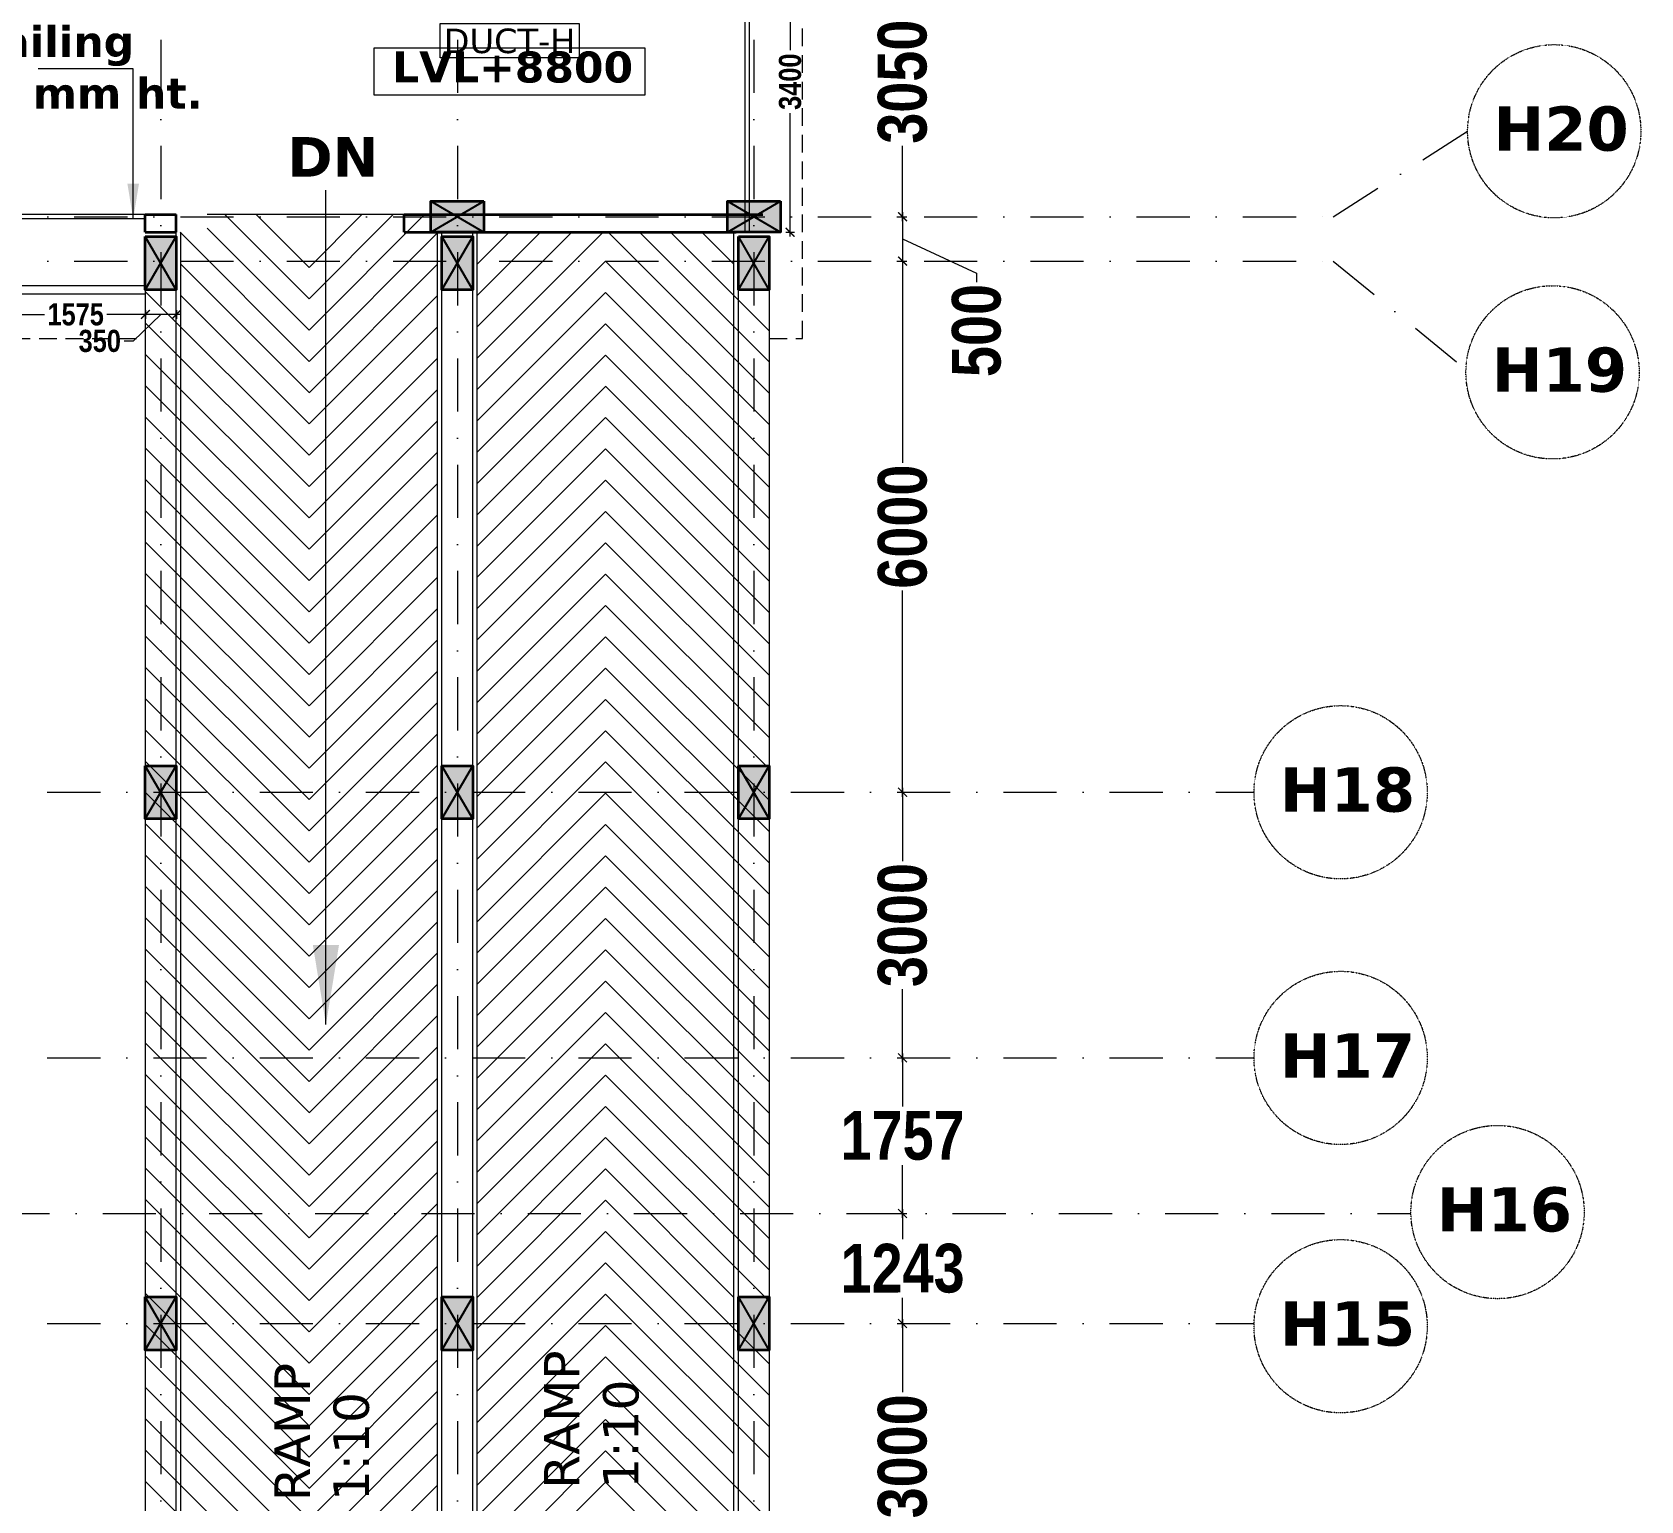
# Model space of a CAD drawing. Header units: millimetres. Extents: x -3092155 to 4513934, y -12317808 to 1850003.
# Drawn here: x -381138 to -362965, y -5541338 to -5524752 of the extents above; entities that cross this region are included whole.
import ezdxf

# ---------------------------------------------------------------- set-up
doc = ezdxf.new("R2010")
doc.units = ezdxf.units.MM
doc.header["$LTSCALE"] = 2
doc.header["$MEASUREMENT"] = 0
doc.header["$PDMODE"] = 34
doc.header["$PDSIZE"] = 500
doc.linetypes.add('DASHDOT', pattern=[1, 0.5, -0.25, 0, -0.25])
doc.linetypes.add('DASHED2', pattern=[0.375, 0.25, -0.125])
for name, color, linetype, lineweight, true_color in [('AEROW', 7, 'Continuous', 15, 0x0d0d0d), ('DOT', 7, 'DASHED2', 0, 0x89067c), ('duct text', 7, 'Continuous', 5, 0x30182a)]:
    doc.layers.add(name, color=color, linetype=linetype, lineweight=lineweight, true_color=true_color)
for name, color, linetype, lineweight in [('coloumn', 10, 'Continuous', 35), ('cornice', 12, 'Continuous', 25), ('D DIM', 250, 'Continuous', 9), ('DUCT', 37, 'Continuous', 35), ('GRID', 251, 'DASHDOT', 5), ('Layer1', 251, 'Continuous', 0), ('RAILING', 47, 'Continuous', 13), ('RAMP', 253, 'Continuous', 9), ('SILL', 74, 'Continuous', 9), ('ST TEXT', 251, 'DASHDOT', 5), ('TEXT', 7, 'Continuous', 13)]:
    doc.layers.add(name, color=color, linetype=linetype, lineweight=lineweight)
doc.styles.add('COLOUMNN DIM', font='ARIALNB.TTF', dxfattribs={"height": 550})
doc.styles.add('INNER DIM', font='ARIALNB.TTF', dxfattribs={"height": 250})
doc.styles.add('style2', font='verdana.ttf')
doc.dimstyles.new('external final', dxfattribs={"dimscale": 0, "dimtxt": 250, "dimasz": 100, "dimexe": 50, "dimexo": 50, "dimgap": 50, "dimtad": 0, "dimdec": 0, "dimzin": 0, "dimdsep": 46, "dimtxsty": 'INNER DIM', "dimblk": 'ARCHTICK', "dimcen": 100, "dimdle": 50, "dimclrd": 256, "dimclre": 256, "dimclrt": 256, "dimadec": 0, "dimazin": 0, "dimtfac": 1, "dimtdec": 0, "dimtix": 1, "dimtmove": 1, "dimatfit": 3, "dimfxl": 50, "dimfxlon": 1, "dimtolj": 1, "dimtzin": 0, "dimlwd": -1, "dimlwe": -1, "dimarcsym": 1})
doc.dimstyles.new('INNER DIM', dxfattribs={"dimscale": 0, "dimtxt": 250, "dimasz": 100, "dimexe": 50, "dimexo": 50, "dimgap": 50, "dimtad": 0, "dimdec": 0, "dimzin": 0, "dimdsep": 46, "dimtxsty": 'INNER DIM', "dimblk": 'ARCHTICK', "dimcen": 100, "dimdle": 50, "dimclrd": 256, "dimclre": 256, "dimclrt": 256, "dimadec": 0, "dimazin": 0, "dimtfac": 1, "dimtdec": 0, "dimtix": 1, "dimtmove": 2, "dimatfit": 3, "dimfxl": 50, "dimfxlon": 1, "dimtolj": 1, "dimtzin": 0, "dimlwd": -1, "dimlwe": -1, "dimarcsym": 1})

# ---------------------------------------------------------------- blocks, each defined once
blk = doc.blocks.new('_ArchTick')
at = {"color": 0, "linetype": 'ByBlock', "const_width": 0.15}
blk.add_lwpolyline([(-0.5, -0.5), (0.5, 0.5)], dxfattribs=at)
blk = doc.blocks.new('*D220')
at = {"layer": 'D DIM', "ltscale": 100, "transparency": 16777216}
for p, q in [((-372625, -5523611), (-372525, -5523611)), ((-372575, -5523561), (-372575, -5524955)), ((-372575, -5527061), (-372575, -5525667)), ((-372625, -5527011), (-372525, -5527011))]:
    blk.add_line(p, q, dxfattribs=at)
at = {"layer": 'Defpoints', "color": 0, "lineweight": 50, "ltscale": 100, "transparency": 16777216}
for p in [(-373033, -5523611), (-373033, -5527011), (-372575, -5527011)]:
    blk.add_point(p, dxfattribs=at)
at = {"layer": 'D DIM', "ltscale": 100, "transparency": 16777216, "xscale": 100, "yscale": 100, "zscale": 100}
for p, rotation in [((-372575, -5523611), 90), ((-372575, -5527011), 270)]:
    blk.add_blockref('_ArchTick', p, dxfattribs=dict(at, rotation=rotation))
at = {"layer": 'D DIM', "ltscale": 100, "transparency": 16777216, "insert": (-372575, -5525311), "char_height": 250, "attachment_point": 5, "rotation": 90, "style": 'INNER DIM'}
blk.add_mtext('\\A1;3400', dxfattribs=at)
blk = doc.blocks.new('*D221')
at = {"layer": 'D DIM', "ltscale": 100, "transparency": 16777216}
for p, q in [((-379859, -5527890), (-379859, -5527990)), ((-379509, -5527890), (-379509, -5527990)), ((-379684, -5527940), (-379997, -5528240)), ((-379459, -5527940), (-379909, -5527940)), ((-379997, -5528240), (-380097, -5528240))]:
    blk.add_line(p, q, dxfattribs=at)
at = {"layer": 'Defpoints', "color": 0, "lineweight": 50, "ltscale": 100, "transparency": 16777216}
for p in [(-379859, -5527061), (-379509, -5527061), (-379859, -5527940)]:
    blk.add_point(p, dxfattribs=at)
at = {"layer": 'D DIM', "ltscale": 100, "transparency": 16777216, "xscale": 100, "yscale": 100, "zscale": 100, "rotation": 180}
blk.add_blockref('_ArchTick', (-379859, -5527940), dxfattribs=at)
at = {"layer": 'D DIM', "ltscale": 100, "transparency": 16777216, "xscale": 100, "yscale": 100, "zscale": 100}
blk.add_blockref('_ArchTick', (-379509, -5527940), dxfattribs=at)
at = {"layer": 'D DIM', "ltscale": 100, "transparency": 16777216, "insert": (-380374, -5528240), "char_height": 250, "attachment_point": 5, "style": 'INNER DIM'}
blk.add_mtext('\\A1;350', dxfattribs=at)
blk = doc.blocks.new('*D222')
at = {"layer": 'D DIM', "ltscale": 100, "transparency": 16777216}
for p, q in [((-381434, -5527890), (-381434, -5527990)), ((-379859, -5527890), (-379859, -5527990)), ((-381484, -5527940), (-380999, -5527940)), ((-379809, -5527940), (-380294, -5527940))]:
    blk.add_line(p, q, dxfattribs=at)
at = {"layer": 'Defpoints', "color": 0, "lineweight": 50, "ltscale": 100, "transparency": 16777216}
for p in [(-379859, -5527061), (-381434, -5527611), (-381434, -5527940)]:
    blk.add_point(p, dxfattribs=at)
at = {"layer": 'D DIM', "ltscale": 100, "transparency": 16777216, "xscale": 100, "yscale": 100, "zscale": 100, "rotation": 180}
blk.add_blockref('_ArchTick', (-381434, -5527940), dxfattribs=at)
at = {"layer": 'D DIM', "ltscale": 100, "transparency": 16777216, "xscale": 100, "yscale": 100, "zscale": 100}
blk.add_blockref('_ArchTick', (-379859, -5527940), dxfattribs=at)
at = {"layer": 'D DIM', "ltscale": 100, "transparency": 16777216, "insert": (-380646, -5527940), "char_height": 250, "attachment_point": 5, "style": 'INNER DIM'}
blk.add_mtext('\\A1;1575', dxfattribs=at)
blk = doc.blocks.new('*D1020')
at = {"layer": 'D DIM', "ltscale": 100, "transparency": 16777216}
for p, q in [((-371305, -5523736), (-371305, -5524588)), ((-371355, -5523786), (-371255, -5523786)), ((-371305, -5526886), (-371305, -5526035)), ((-371355, -5526836), (-371255, -5526836))]:
    blk.add_line(p, q, dxfattribs=at)
at = {"layer": 'Defpoints', "color": 0, "lineweight": 50, "ltscale": 100, "transparency": 16777216}
for p in [(-373034, -5523786), (-372094, -5526836), (-371305, -5526836)]:
    blk.add_point(p, dxfattribs=at)
at = {"layer": 'D DIM', "ltscale": 100, "transparency": 16777216, "xscale": 100, "yscale": 100, "zscale": 100}
for p, rotation in [((-371305, -5523786), 90), ((-371305, -5526836), 270)]:
    blk.add_blockref('_ArchTick', p, dxfattribs=dict(at, rotation=rotation))
at = {"layer": 'D DIM', "ltscale": 100, "transparency": 16777216, "insert": (-371305, -5525311), "char_height": 550, "attachment_point": 5, "rotation": 90, "style": 'COLOUMNN DIM'}
blk.add_mtext('\\A1;3050', dxfattribs=at)
blk = doc.blocks.new('*D1021')
at = {"layer": 'D DIM', "ltscale": 100, "transparency": 16777216}
for p, q in [((-371305, -5526786), (-371305, -5527386)), ((-371355, -5526836), (-371255, -5526836)), ((-371305, -5527086), (-370469, -5527475)), ((-371355, -5527336), (-371255, -5527336)), ((-370469, -5527475), (-370469, -5527575))]:
    blk.add_line(p, q, dxfattribs=at)
at = {"layer": 'Defpoints', "color": 0, "lineweight": 50, "ltscale": 100, "transparency": 16777216}
for p in [(-372094, -5526836), (-372212, -5527336), (-371305, -5527336)]:
    blk.add_point(p, dxfattribs=at)
at = {"layer": 'D DIM', "ltscale": 100, "transparency": 16777216, "xscale": 100, "yscale": 100, "zscale": 100}
for p, rotation in [((-371305, -5526836), 90), ((-371305, -5527336), 270)]:
    blk.add_blockref('_ArchTick', p, dxfattribs=dict(at, rotation=rotation))
at = {"layer": 'D DIM', "ltscale": 100, "transparency": 16777216, "insert": (-370469, -5528121), "char_height": 550, "attachment_point": 5, "rotation": 90, "style": 'COLOUMNN DIM'}
blk.add_mtext('\\A1;500', dxfattribs=at)
blk = doc.blocks.new('*D1022')
at = {"layer": 'D DIM', "ltscale": 100, "transparency": 16777216}
for p, q in [((-371355, -5527336), (-371255, -5527336)), ((-371305, -5527286), (-371305, -5529614)), ((-371305, -5533386), (-371305, -5531058)), ((-371355, -5533336), (-371255, -5533336))]:
    blk.add_line(p, q, dxfattribs=at)
at = {"layer": 'Defpoints', "color": 0, "lineweight": 50, "ltscale": 100, "transparency": 16777216}
for p in [(-371956, -5527336), (-372157, -5533336), (-371305, -5533336)]:
    blk.add_point(p, dxfattribs=at)
at = {"layer": 'D DIM', "ltscale": 100, "transparency": 16777216, "xscale": 100, "yscale": 100, "zscale": 100}
for p, rotation in [((-371305, -5527336), 90), ((-371305, -5533336), 270)]:
    blk.add_blockref('_ArchTick', p, dxfattribs=dict(at, rotation=rotation))
at = {"layer": 'D DIM', "ltscale": 100, "transparency": 16777216, "insert": (-371305, -5530336), "char_height": 550, "attachment_point": 5, "rotation": 90, "style": 'COLOUMNN DIM'}
blk.add_mtext('\\A1;6000', dxfattribs=at)
blk = doc.blocks.new('*D1023')
at = {"layer": 'D DIM', "ltscale": 100, "transparency": 16777216}
for p, q in [((-371355, -5533336), (-371255, -5533336)), ((-371305, -5533286), (-371305, -5534113)), ((-371305, -5536386), (-371305, -5535560)), ((-371355, -5536336), (-371255, -5536336))]:
    blk.add_line(p, q, dxfattribs=at)
at = {"layer": 'Defpoints', "color": 0, "lineweight": 50, "ltscale": 100, "transparency": 16777216}
for p in [(-372157, -5533336), (-372238, -5536336), (-371305, -5536336)]:
    blk.add_point(p, dxfattribs=at)
at = {"layer": 'D DIM', "ltscale": 100, "transparency": 16777216, "xscale": 100, "yscale": 100, "zscale": 100}
for p, rotation in [((-371305, -5533336), 90), ((-371305, -5536336), 270)]:
    blk.add_blockref('_ArchTick', p, dxfattribs=dict(at, rotation=rotation))
at = {"layer": 'D DIM', "ltscale": 100, "transparency": 16777216, "insert": (-371305, -5534836), "char_height": 550, "attachment_point": 5, "rotation": 90, "style": 'COLOUMNN DIM'}
blk.add_mtext('\\A1;3000', dxfattribs=at)
blk = doc.blocks.new('*D1024')
at = {"layer": 'D DIM', "ltscale": 100, "transparency": 16777216}
for p, q in [((-371355, -5538094), (-371255, -5538094)), ((-371305, -5538044), (-371305, -5538384)), ((-371305, -5539386), (-371305, -5539046)), ((-371355, -5539336), (-371255, -5539336))]:
    blk.add_line(p, q, dxfattribs=at)
at = {"layer": 'Defpoints', "color": 0, "lineweight": 50, "ltscale": 100, "transparency": 16777216}
for p in [(-371805, -5538094), (-373159, -5539336), (-371305, -5539336)]:
    blk.add_point(p, dxfattribs=at)
at = {"layer": 'D DIM', "ltscale": 100, "transparency": 16777216, "xscale": 100, "yscale": 100, "zscale": 100}
for p, rotation in [((-371305, -5538094), 90), ((-371305, -5539336), 270)]:
    blk.add_blockref('_ArchTick', p, dxfattribs=dict(at, rotation=rotation))
at = {"layer": 'D DIM', "ltscale": 100, "transparency": 16777216, "insert": (-371305, -5538715), "char_height": 550, "attachment_point": 5, "rotation": 0.1, "style": 'COLOUMNN DIM'}
blk.add_mtext('\\A1;1243', dxfattribs=at)
blk = doc.blocks.new('*D1025')
at = {"layer": 'D DIM', "ltscale": 100, "transparency": 16777216}
for p, q in [((-371355, -5539336), (-371255, -5539336)), ((-371305, -5539286), (-371305, -5540113)), ((-371305, -5542386), (-371305, -5541560)), ((-371355, -5542336), (-371255, -5542336))]:
    blk.add_line(p, q, dxfattribs=at)
at = {"layer": 'Defpoints', "color": 0, "lineweight": 50, "ltscale": 100, "transparency": 16777216}
for p in [(-371943, -5539336), (-373159, -5542336), (-371305, -5542336)]:
    blk.add_point(p, dxfattribs=at)
at = {"layer": 'D DIM', "ltscale": 100, "transparency": 16777216, "xscale": 100, "yscale": 100, "zscale": 100}
for p, rotation in [((-371305, -5539336), 90), ((-371305, -5542336), 270)]:
    blk.add_blockref('_ArchTick', p, dxfattribs=dict(at, rotation=rotation))
at = {"layer": 'D DIM', "ltscale": 100, "transparency": 16777216, "insert": (-371305, -5540836), "char_height": 550, "attachment_point": 5, "rotation": 90, "style": 'COLOUMNN DIM'}
blk.add_mtext('\\A1;3000', dxfattribs=at)
blk = doc.blocks.new('*D1037')
at = {"layer": 'D DIM', "ltscale": 100, "transparency": 16777216}
for p, q in [((-371355, -5536336), (-371255, -5536336)), ((-371305, -5536286), (-371305, -5536884)), ((-371305, -5538144), (-371305, -5537546)), ((-371355, -5538094), (-371255, -5538094))]:
    blk.add_line(p, q, dxfattribs=at)
at = {"layer": 'Defpoints', "color": 0, "lineweight": 50, "ltscale": 100, "transparency": 16777216}
for p in [(-371596, -5536336), (-371305, -5536336), (-372066, -5538094)]:
    blk.add_point(p, dxfattribs=at)
at = {"layer": 'D DIM', "ltscale": 100, "transparency": 16777216, "xscale": 100, "yscale": 100, "zscale": 100}
for p, rotation in [((-371305, -5536336), 90), ((-371305, -5538094), 270)]:
    blk.add_blockref('_ArchTick', p, dxfattribs=dict(at, rotation=rotation))
at = {"layer": 'D DIM', "ltscale": 100, "transparency": 16777216, "insert": (-371305, -5537215), "char_height": 550, "attachment_point": 5, "rotation": 0.1, "style": 'COLOUMNN DIM'}
blk.add_mtext('\\A1;1757', dxfattribs=at)
blk = doc.blocks.new('S.F')
at = {"layer": 'coloumn', "ltscale": 100}
for points in [[(109635, -5834856), (109635, -5835206), (109035, -5835206), (109035, -5834856)], [(112986, -5834856), (112986, -5835206), (112386, -5835206), (112386, -5834856)], [(105810, -5835256), (106160, -5835256), (106160, -5835856), (105810, -5835856)], [(109160, -5835256), (109510, -5835256), (109510, -5835856), (109160, -5835856)], [(112510, -5835256), (112860, -5835256), (112860, -5835856), (112510, -5835856)], [(105810, -5841231), (106160, -5841231), (106160, -5841831), (105810, -5841831)], [(109160, -5841231), (109510, -5841231), (109510, -5841831), (109160, -5841831)], [(112510, -5841231), (112860, -5841231), (112860, -5841831), (112510, -5841831)], [(105810, -5847231), (106160, -5847231), (106160, -5847831), (105810, -5847831)], [(109160, -5847231), (109510, -5847231), (109510, -5847831), (109160, -5847831)], [(112510, -5847231), (112860, -5847231), (112860, -5847831), (112510, -5847831)]]:
    blk.add_hatch(color=256, dxfattribs=at).paths.add_polyline_path(points)
at = {"layer": 'coloumn', "lineweight": 25, "ltscale": 100}
for p, q in [((109035, -5835206), (109635, -5834856)), ((109035, -5834856), (109635, -5835206)), ((112386, -5835206), (112986, -5834856)), ((112386, -5834856), (112986, -5835206)), ((106160, -5835856), (105810, -5835256)), ((105810, -5835856), (106160, -5835256)), ((109510, -5835856), (109160, -5835256)), ((109160, -5835856), (109510, -5835256)), ((112860, -5835856), (112510, -5835256)), ((112510, -5835856), (112860, -5835256)), ((106160, -5841831), (105810, -5841231)), ((105810, -5841831), (106160, -5841231)), ((109510, -5841831), (109160, -5841231)), ((109160, -5841831), (109510, -5841231)), ((112860, -5841831), (112510, -5841231)), ((112510, -5841831), (112860, -5841231)), ((106160, -5847831), (105810, -5847231)), ((105810, -5847831), (106160, -5847231)), ((109510, -5847831), (109160, -5847231)), ((109160, -5847831), (109510, -5847231)), ((112860, -5847831), (112510, -5847231)), ((112510, -5847831), (112860, -5847231))]:
    blk.add_line(p, q, dxfattribs=at)
at = {"layer": 'coloumn', "ltscale": 100}
for points in [[(109635, -5834856), (109635, -5835206), (109035, -5835206), (109035, -5834856)], [(112986, -5834856), (112986, -5835206), (112386, -5835206), (112386, -5834856)], [(105810, -5835256), (106160, -5835256), (106160, -5835856), (105810, -5835856)], [(109160, -5835256), (109510, -5835256), (109510, -5835856), (109160, -5835856)], [(112510, -5835256), (112860, -5835256), (112860, -5835856), (112510, -5835856)], [(105810, -5841231), (106160, -5841231), (106160, -5841831), (105810, -5841831)], [(109160, -5841231), (109510, -5841231), (109510, -5841831), (109160, -5841831)], [(112510, -5841231), (112860, -5841231), (112860, -5841831), (112510, -5841831)], [(105810, -5847231), (106160, -5847231), (106160, -5847831), (105810, -5847831)], [(109160, -5847231), (109510, -5847231), (109510, -5847831), (109160, -5847831)], [(112510, -5847231), (112860, -5847231), (112860, -5847831), (112510, -5847831)]]:
    blk.add_lwpolyline(points, close=True, dxfattribs=at)
blk = doc.blocks.new('hyh')
at = {"layer": 'duct text', "ltscale": 0.1}
blk.add_lwpolyline([(-113275, -5568645), (-111702, -5568645), (-111702, -5569031), (-113275, -5569031)], close=True, dxfattribs=at)
at = {"layer": 'duct text', "ltscale": 0.1, "insert": (-112490, -5568842), "char_height": 276.64, "width": 1547.24, "attachment_point": 5, "style": 'style2'}
blk.add_mtext('\\pt3043;DUCT-H', dxfattribs=at)

msp = doc.modelspace()

# ---------------------------------------------------------------- linework, layer by layer
at = {"layer": 'DOT', "ltscale": 400}
for p, q in [((-372434.3, -5528211.2), (-372434.3, -5523011.2)), ((-392759.3, -5528211.2), (-379859.3, -5528211.2)), ((-372809.3, -5528211.2), (-372434.3, -5528211.2))]:
    msp.add_line(p, q, dxfattribs=at)
at = {"layer": 'DOT', "linetype": 'Continuous', "ltscale": 400}
msp.add_line((-393359.3, -5527611.2), (-379859.7, -5527611.2), dxfattribs=at)
at = {"layer": 'DUCT', "ltscale": 100}
for p, q in [((-379859.3, -5526811.2), (-379509.3, -5526811.2)), ((-379859.3, -5527011.2), (-379859.3, -5526811.2)), ((-379759.3, -5526811.2), (-379659.3, -5526811.2)), ((-379509.3, -5527011.2), (-379509.3, -5526811.2)), ((-376934.3, -5526811.2), (-376159.3, -5526811.2)), ((-376934.3, -5527011.2), (-376934.3, -5526811.2)), ((-376159.3, -5526811.2), (-372883.9, -5526811.2)), ((-379859.3, -5527011.2), (-379509.3, -5527011.2)), ((-376934.3, -5527011.2), (-373184.3, -5527011.2))]:
    msp.add_line(p, q, dxfattribs=at)
at = {"layer": 'GRID', "color": 5, "ltscale": 600}
for p, q in [((-379683.9, -5499634.4), (-379683.9, -5584428.2)), ((-376333.9, -5499634.4), (-376333.9, -5584428.2)), ((-372983.9, -5499634.4), (-372983.9, -5584428.2))]:
    msp.add_line(p, q, dxfattribs=at)
at = {"layer": 'GRID', "color": 6, "ltscale": 600}
for p, q in [((-366440.5, -5526836.2), (-364921.7, -5525870.8)), ((-461068.2, -5526836.2), (-366440.7, -5526836.2)), ((-461068.2, -5527336.2), (-366440.7, -5527336.2)), ((-366440.5, -5527336.2), (-364939.9, -5528563.3)), ((-460173.8, -5533336.2), (-367334.4, -5533336.2)), ((-460173.8, -5536336.2), (-367334.4, -5536336.2)), ((-461946.7, -5538093.6), (-365561.9, -5538093.6)), ((-460173.8, -5539336.2), (-367334.4, -5539336.2))]:
    msp.add_line(p, q, dxfattribs=at)
at = {"layer": 'Layer1', "ltscale": 100}
msp.add_lwpolyline([(-374213.5, -5524933.3), (-377276.1, -5524933.3), (-377276.1, -5525460.4), (-374213.5, -5525460.4)], close=True, dxfattribs=at)
at = {"layer": 'RAILING', "ltscale": 100}
for p, q in [((-373084.3, -5527011.2), (-373084.3, -5523661.2)), ((-373034.3, -5527011.2), (-373034.3, -5523611.2)), ((-379859.3, -5526811.2), (-381434.3, -5526811.2)), ((-379859.3, -5526861.2), (-381434.3, -5526861.2)), ((-379509.3, -5551636.2), (-379509.3, -5527011.2)), ((-379459.3, -5551586.2), (-379459.3, -5527011.2)), ((-376559.3, -5548686.2), (-376559.4, -5527011.2)), ((-376509.3, -5548636.2), (-376509.4, -5527011.2)), ((-376159.3, -5548636.2), (-376159.3, -5527011.2)), ((-376109.3, -5548686.2), (-376109.3, -5527011.2)), ((-373209.3, -5551586.2), (-373209.3, -5527011.2)), ((-373159.3, -5551636.2), (-373159.3, -5527061.2))]:
    msp.add_line(p, q, dxfattribs=at)
at = {"layer": 'RAMP', "ltscale": 100}
for p, q in [((-376634.3, -5526811.2), (-379159.3, -5526811.2)), ((-378009.3, -5527762.1), (-378960.2, -5526811.2)), ((-378009.3, -5527408.5), (-378606.6, -5526811.2)), ((-378009.3, -5528115.9), (-376704.6, -5526811.2)), ((-378009.3, -5527762.3), (-377058.2, -5526811.2)), ((-378009.3, -5527408.8), (-377411.7, -5526811.2)), ((-378009.3, -5528115.6), (-379159.3, -5526965.6)), ((-378009.3, -5528469.2), (-379467.3, -5527011.2)), ((-378009.3, -5528469.4), (-376559.3, -5527019.4)), ((-376109.3, -5528433.6), (-374686.8, -5527011.2)), ((-376109.3, -5528080.1), (-375040.4, -5527011.2)), ((-376109.3, -5527726.5), (-375394, -5527011.2)), ((-376109.3, -5527373), (-375747.5, -5527011.2)), ((-372809.3, -5528833.7), (-374631.8, -5527011.2)), ((-372809.3, -5528480.1), (-374278.2, -5527011.2)), ((-372809.3, -5528126.6), (-373924.7, -5527011.2)), ((-373209.3, -5527373), (-373571.1, -5527011.2)), ((-378009.3, -5528822.7), (-379459.3, -5527372.7)), ((-378009.3, -5528823), (-376559.3, -5527373)), ((-376109.3, -5528787.2), (-374659.3, -5527337.2)), ((-372809.3, -5529187.2), (-374659.3, -5527337.2)), ((-379859.3, -5527661.2), (-379859.3, -5551061.2)), ((-378009.3, -5529529.8), (-379859.3, -5527679.8)), ((-378009.3, -5529176.3), (-379459.3, -5527726.3)), ((-378009.3, -5529176.6), (-376559.3, -5527726.6)), ((-376109.3, -5529140.7), (-374659.3, -5527690.8)), ((-372809.3, -5529540.8), (-374659.3, -5527690.8)), ((-372809.3, -5551061.2), (-372809.3, -5527661.2)), ((-378009.3, -5529883.4), (-379859.3, -5528033.4)), ((-378009.3, -5529530.1), (-376559.3, -5528080.1)), ((-376109.3, -5529494.3), (-374659.3, -5528044.3)), ((-372809.3, -5529894.3), (-374659.3, -5528044.3)), ((-378009.3, -5530236.9), (-379859.3, -5528386.9)), ((-378009.3, -5529883.7), (-376559.3, -5528433.7)), ((-376109.3, -5529847.8), (-374659.3, -5528397.9)), ((-372809.3, -5530247.9), (-374659.3, -5528397.9)), ((-378009.3, -5530590.5), (-379859.3, -5528740.5)), ((-378009.3, -5530237.2), (-376559.3, -5528787.2)), ((-376109.3, -5530201.4), (-374659.3, -5528751.5)), ((-372809.3, -5530601.4), (-374659.3, -5528751.4)), ((-378009.3, -5530944.1), (-379859.3, -5529094.1)), ((-378009.3, -5530590.8), (-376559.3, -5529140.8)), ((-376109.3, -5530554.9), (-374659.3, -5529105)), ((-372809.3, -5530955), (-374659.3, -5529105)), ((-378009.3, -5531297.6), (-379859.3, -5529447.6)), ((-378009.3, -5530944.3), (-376559.3, -5529494.3)), ((-376109.3, -5530908.5), (-374659.3, -5529458.6)), ((-372809.3, -5531308.5), (-374659.3, -5529458.5)), ((-378009.3, -5531651.2), (-379859.3, -5529801.2)), ((-378009.3, -5531297.9), (-376559.3, -5529847.9)), ((-376109.3, -5531262.1), (-374659.3, -5529812.1)), ((-372809.3, -5531662.1), (-374659.3, -5529812.1)), ((-378009.3, -5532004.7), (-379859.3, -5530154.7)), ((-378009.3, -5531651.4), (-376559.3, -5530201.4)), ((-376109.3, -5531615.6), (-374659.3, -5530165.7)), ((-372809.3, -5532015.6), (-374659.3, -5530165.6)), ((-378009.3, -5532358.3), (-379859.3, -5530508.3)), ((-378009.3, -5532005), (-376559.3, -5530555)), ((-376109.3, -5531969.2), (-374659.3, -5530519.2)), ((-372809.3, -5532369.2), (-374659.3, -5530519.2)), ((-378009.3, -5532711.8), (-379859.3, -5530861.8)), ((-378009.3, -5532358.5), (-376559.3, -5530908.5)), ((-376109.3, -5532322.7), (-374659.3, -5530872.8)), ((-372809.3, -5532722.8), (-374659.3, -5530872.8)), ((-378009.3, -5533065.4), (-379859.3, -5531215.4)), ((-378009.3, -5532712.1), (-376559.3, -5531262.1)), ((-376109.3, -5532676.3), (-374659.3, -5531226.3)), ((-372809.3, -5533076.3), (-374659.3, -5531226.3)), ((-378009.3, -5533418.9), (-379859.3, -5531568.9)), ((-378009.3, -5533065.6), (-376559.3, -5531615.6)), ((-376109.3, -5533029.8), (-374659.3, -5531579.9)), ((-372809.3, -5533429.9), (-374659.3, -5531579.9)), ((-378009.3, -5533772.5), (-379859.3, -5531922.5)), ((-378009.3, -5533419.2), (-376559.3, -5531969.2)), ((-376109.3, -5533383.4), (-374659.3, -5531933.4)), ((-372809.3, -5533783.4), (-374659.3, -5531933.4)), ((-378009.3, -5534126), (-379859.3, -5532276)), ((-378009.3, -5533772.8), (-376559.3, -5532322.8)), ((-376109.3, -5533736.9), (-374659.3, -5532287)), ((-372809.3, -5534137), (-374659.3, -5532287)), ((-378009.3, -5534479.6), (-379859.3, -5532629.6)), ((-376109.3, -5534090.5), (-374659.3, -5532640.5)), ((-372809.3, -5534490.5), (-374659.3, -5532640.5)), ((-378009.3, -5534126.3), (-376559.3, -5532676.3)), ((-378009.3, -5534833.1), (-379859.3, -5532983.1)), ((-376109.3, -5534444), (-374659.3, -5532994.1)), ((-372809.3, -5534844.1), (-374659.3, -5532994.1)), ((-378009.3, -5534479.9), (-376559.3, -5533029.9)), ((-378009.3, -5535186.7), (-379859.3, -5533336.7)), ((-376109.3, -5534797.6), (-374659.3, -5533347.6)), ((-372809.3, -5535197.6), (-374659.3, -5533347.6)), ((-378009.3, -5534833.4), (-376559.3, -5533383.4)), ((-378009.3, -5535540.2), (-379859.3, -5533690.2)), ((-376109.3, -5535151.2), (-374659.3, -5533701.2)), ((-372809.3, -5535551.2), (-374659.3, -5533701.2)), ((-378009.3, -5535187), (-376559.3, -5533737)), ((-378009.3, -5535893.8), (-379859.3, -5534043.8)), ((-378009.3, -5535540.5), (-376559.3, -5534090.5)), ((-376109.3, -5535504.7), (-374659.3, -5534054.8)), ((-372809.3, -5535904.7), (-374659.3, -5534054.7)), ((-378009.3, -5536247.4), (-379859.3, -5534397.4)), ((-378009.3, -5535894.1), (-376559.3, -5534444.1)), ((-376109.3, -5535858.3), (-374659.3, -5534408.3)), ((-372809.3, -5536258.3), (-374659.3, -5534408.3)), ((-378009.3, -5536600.9), (-379859.3, -5534750.9)), ((-378009.3, -5536247.6), (-376559.3, -5534797.6)), ((-376109.3, -5536211.8), (-374659.3, -5534761.9)), ((-372809.3, -5536611.8), (-374659.3, -5534761.8)), ((-378009.3, -5536954.5), (-379859.3, -5535104.5)), ((-378009.3, -5536601.2), (-376559.3, -5535151.2)), ((-376109.3, -5536565.4), (-374659.3, -5535115.4)), ((-372809.3, -5536965.4), (-374659.3, -5535115.4)), ((-378009.3, -5537308), (-379859.3, -5535458)), ((-378009.3, -5536954.7), (-376559.3, -5535504.7)), ((-376109.3, -5536918.9), (-374659.3, -5535469)), ((-372809.3, -5537318.9), (-374659.3, -5535468.9)), ((-378009.3, -5537661.6), (-379859.3, -5535811.6)), ((-378009.3, -5537308.3), (-376559.3, -5535858.3)), ((-376109.3, -5537272.5), (-374659.3, -5535822.5)), ((-372809.3, -5537672.5), (-374659.3, -5535822.5)), ((-378009.3, -5538015.1), (-379859.3, -5536165.1)), ((-378009.3, -5537661.8), (-376559.3, -5536211.8)), ((-376109.3, -5537626), (-374659.3, -5536176.1)), ((-372809.3, -5538026.1), (-374659.3, -5536176.1)), ((-378009.3, -5538368.7), (-379859.3, -5536518.7)), ((-378009.3, -5538015.4), (-376559.3, -5536565.4)), ((-376109.3, -5537979.6), (-374659.3, -5536529.6)), ((-372809.3, -5538379.6), (-374659.3, -5536529.6)), ((-378009.3, -5538722.2), (-379859.3, -5536872.2)), ((-378009.3, -5538368.9), (-376559.3, -5536918.9)), ((-376109.3, -5538333.1), (-374659.3, -5536883.2)), ((-372809.3, -5538733.2), (-374659.3, -5536883.2)), ((-378009.3, -5539075.8), (-379859.3, -5537225.8)), ((-378009.3, -5538722.5), (-376559.3, -5537272.5)), ((-376109.3, -5538686.7), (-374659.3, -5537236.7)), ((-372809.3, -5539086.7), (-374659.3, -5537236.7)), ((-378009.3, -5539429.3), (-379859.3, -5537579.3)), ((-378009.3, -5539076.1), (-376559.3, -5537626.1)), ((-376109.3, -5539040.3), (-374659.3, -5537590.3)), ((-373209.3, -5539040.3), (-374659.3, -5537590.3)), ((-378009.3, -5539782.9), (-379859.3, -5537932.9)), ((-378009.3, -5539429.6), (-376559.3, -5537979.6)), ((-376109.3, -5539393.8), (-374659.3, -5537943.8)), ((-372809.3, -5539793.8), (-374659.3, -5537943.8)), ((-378009.3, -5540136.4), (-379859.3, -5538286.4)), ((-378009.3, -5539783.2), (-376559.3, -5538333.2)), ((-376109.3, -5539747.4), (-374659.3, -5538297.4)), ((-372809.3, -5540147.4), (-374659.3, -5538297.4)), ((-378009.3, -5540490), (-379859.3, -5538640)), ((-378009.3, -5540136.7), (-376559.3, -5538686.7)), ((-376109.3, -5540100.9), (-374659.3, -5538650.9)), ((-372809.3, -5540500.9), (-374659.3, -5538650.9)), ((-378009.3, -5540843.5), (-379859.3, -5538993.5)), ((-378009.3, -5540490.3), (-376559.3, -5539040.3)), ((-376109.3, -5540454.5), (-374659.3, -5539004.5)), ((-372809.3, -5540854.5), (-374659.3, -5539004.5)), ((-378009.3, -5541197.1), (-379859.3, -5539347.1)), ((-376109.3, -5540808), (-374659.3, -5539358.1)), ((-373209.3, -5540808), (-374659.3, -5539358)), ((-378009.3, -5540843.8), (-376559.3, -5539393.8)), ((-378009.3, -5541550.7), (-379859.3, -5539700.7)), ((-376109.3, -5541161.6), (-374659.3, -5539711.6)), ((-372809.3, -5541561.6), (-374659.3, -5539711.6)), ((-378009.3, -5541197.4), (-376559.3, -5539747.4)), ((-378009.3, -5541904.2), (-379859.3, -5540054.2)), ((-376109.3, -5541515.1), (-374659.3, -5540065.2)), ((-372809.3, -5541915.1), (-374659.3, -5540065.1)), ((-378009.3, -5541550.9), (-376559.3, -5540100.9)), ((-378009.3, -5542257.8), (-379859.3, -5540407.8)), ((-378009.3, -5541904.5), (-376559.3, -5540454.5)), ((-376109.3, -5541868.7), (-374659.3, -5540418.7)), ((-372809.3, -5542268.7), (-374659.3, -5540418.7)), ((-378009.3, -5542611.3), (-379859.3, -5540761.3)), ((-378009.3, -5542258), (-376559.3, -5540808)), ((-376109.3, -5542222.2), (-374659.3, -5540772.3)), ((-372809.3, -5542622.2), (-374659.3, -5540772.2)), ((-378009.3, -5542964.9), (-379859.3, -5541114.9)), ((-378009.3, -5542611.6), (-376559.3, -5541161.6)), ((-376109.3, -5542575.8), (-374659.3, -5541125.8)), ((-372809.3, -5542975.8), (-374659.3, -5541125.8))]:
    msp.add_line(p, q, dxfattribs=at)
at = {"layer": 'SILL', "ltscale": 100}
msp.add_line((-379859.7, -5527711.2), (-381584.3, -5527711.2), dxfattribs=at)
at = {"layer": 'ST TEXT', "ltscale": 0.1}
for centre in [(-363943.4, -5525870.8), (-363962, -5528593.6), (-366356.5, -5533336.2), (-366356.5, -5536336.2), (-364583.7, -5538077.1), (-366356.5, -5539366.6)]:
    msp.add_circle(centre, 978.4, dxfattribs=at)

# ---------------------------------------------------------------- block references
at = {"layer": 'coloumn'}
msp.add_blockref('S.F', (-485670.2, 308195), dxfattribs=at)
at = {"layer": 'cornice', "color": 3, "lineweight": 50}
msp.add_blockref('hyh', (-263254.8, 43989.8), dxfattribs=at)

# ---------------------------------------------------------------- texts
at = {"layer": 'ST TEXT', "ltscale": 0.1, "char_height": 450, "attachment_point": 5, "style": 'style2'}
for s, insert in [('{\\fVerdana|b1|i0|c0|p34;\\H1.1111x;H20}', (-363865.6, -5525844.6)), ('{\\fVerdana|b1|i0|c0|p34;\\H1.1111x;H19}', (-363884.2, -5528567.4)), ('{\\fVerdana|b1|i0|c0|p34;\\H1.1111x;H18}', (-366278.7, -5533310)), ('{\\fVerdana|b1|i0|c0|p34;\\H1.1111x;H17}', (-366278.7, -5536310)), ('{\\fVerdana|b1|i0|c0|p34;\\H1.1111x;H16}', (-364505.9, -5538050.9)), ('{\\fVerdana|b1|i0|c0|p34;\\H1.1111x;H15}', (-366278.7, -5539340.4))]:
    msp.add_mtext(s, dxfattribs=dict(at, insert=insert))
at = {"layer": 'TEXT', "ltscale": 0.1, "char_height": 350, "attachment_point": 5, "style": 'style2'}
for s, insert in [('{\\fVerdana|b1|i0|c0|p34;Railing \\P1050 mm ht. }', (-380922.9, -5525151.7)), ('\\pt3850;{\\fVerdana|b1|i0|c0|p34;LVL+8800}', (-375710.2, -5525148.2)), ('{\\fVerdana|b1|i0|c0|p34;\\H1.2857x;DN\\H0.77778x; }', (-377741.2, -5526160.4))]:
    msp.add_mtext(s, dxfattribs=dict(at, insert=insert))
at = {"layer": 'TEXT', "lineweight": 30, "ltscale": 100, "char_height": 400, "width": 600, "attachment_point": 1, "rotation": 90, "style": 'style2'}
for insert in [(-375355.2, -5541200.8), (-378400.8, -5541342.3)]:
    msp.add_mtext('RAMP 1:10', dxfattribs=dict(at, insert=insert))

# ---------------------------------------------------------------- dimensions: what is measured, and where the dimension line sits
at = {"layer": 'D DIM', "ltscale": 100}
for base, p1, p2, override, picture, middle in [((-372574.6, -5527011.2), (-373033.5, -5523611.2), (-373033.5, -5527011.2), {"dimscale": 1}, '*D220', (-372574.6, -5525311.2)), ((-371304.6, -5526836.2), (-373034.4, -5523786.2), (-372094.3, -5526836.2), {"dimscale": 1, "dimtxsty": 'COLOUMNN DIM'}, '*D1020', (-371304.6, -5525311.2)), ((-371304.6, -5533336.2), (-371955.9, -5527336.2), (-372157, -5533336.2), {"dimscale": 1, "dimtxsty": 'COLOUMNN DIM'}, '*D1022', (-371304.6, -5530336.2)), ((-371304.6, -5536336.2), (-372157, -5533336.2), (-372237.6, -5536336.2), {"dimscale": 1, "dimtxsty": 'COLOUMNN DIM'}, '*D1023', (-371304.6, -5534836.2)), ((-371304.6, -5542336.2), (-371942.9, -5539336.2), (-373159.4, -5542336.2), {"dimscale": 1, "dimtxsty": 'COLOUMNN DIM'}, '*D1025', (-371304.6, -5540836.2))]:
    dim = msp.add_linear_dim(base=base, p1=p1, p2=p2, angle=90, dimstyle='external final', override=override, dxfattribs=at)
    dim.commit()
    dim.dimension.update_dxf_attribs({"geometry": picture, "text_midpoint": middle})
dim = msp.add_linear_dim(base=(-371304.6, -5527336.2), p1=(-372094.3, -5526836.2), p2=(-372211.9, -5527336.2), angle=90, dimstyle='external final', override={"dimscale": 1, "dimtxsty": 'COLOUMNN DIM'}, dxfattribs=at)
dim.commit()
dim.dimension.update_dxf_attribs({"geometry": '*D1021', "text_midpoint": (-370469.4, -5527624.7), "dimtype": 160})
dim = msp.add_linear_dim(base=(-381433.9, -5527939.9), p1=(-379858.9, -5527061.2), p2=(-381433.9, -5527611.2), dimstyle='external final', override={"dimscale": 1}, dxfattribs=at)
dim.commit()
dim.dimension.update_dxf_attribs({"geometry": '*D222', "text_midpoint": (-380646.4, -5527939.9)})
dim = msp.add_linear_dim(base=(-379858.9, -5527939.9), p1=(-379508.9, -5527061.2), p2=(-379858.9, -5527061.2), dimstyle='external final', override={"dimscale": 1}, dxfattribs=at)
dim.commit()
dim.dimension.update_dxf_attribs({"geometry": '*D221', "text_midpoint": (-380147.3, -5528240), "dimtype": 160})
for base, p1, p2, picture, middle in [((-371304.6, -5536336.2), (-372065.6, -5538093.6), (-371595.6, -5536336.2), '*D1037', (-371304.6, -5537214.9)), ((-371304.6, -5539336.2), (-371804.9, -5538093.6), (-373159.4, -5539336.2), '*D1024', (-371304.6, -5538714.9))]:
    dim = msp.add_linear_dim(base=base, p1=p1, p2=p2, angle=90, dimstyle='external final', override={"dimscale": 1, "dimtxsty": 'COLOUMNN DIM'}, dxfattribs=at)
    dim.commit()
    dim.dimension.update_dxf_attribs({"geometry": picture, "text_midpoint": middle, "text_rotation": 0.1})

# ---------------------------------------------------------------- leaders
at = {"layer": 'AEROW', "ltscale": 100}
for points, override in [([(-379996.4, -5526861.2), (-379996.4, -5525167.1), (-381068.2, -5525167.1)], {"dimscale": 1, "dimasz": 400, "dimfxl": 200, "dimfxlon": 1}), ([(-377819.1, -5535959.6), (-377819.1, -5526535.4)], {"dimscale": 1, "dimasz": 900, "dimfxl": 200, "dimfxlon": 1})]:
    msp.add_leader(points, dimstyle='INNER DIM', override=override, dxfattribs=at)

doc.saveas('drawing.dxf')
